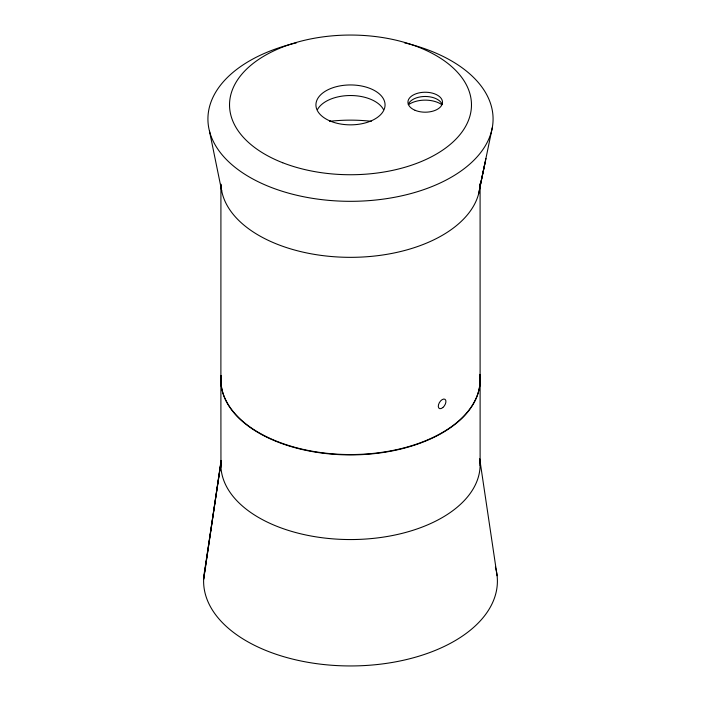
<?xml version="1.0" encoding="UTF-8"?>
<svg xmlns="http://www.w3.org/2000/svg" width="701" height="701" viewBox="0 0 701 701"><rect width="100%" height="100%" fill="white"/><g stroke="black" fill="none" stroke-linecap="round" stroke-linejoin="round"><path stroke-width="1.05" d="M220.894 380.652L220.92 184.188M480.106 465.578L480.115 380.073M204.429 572.156L221.166 461.232L203.632 579.341L221.095 460.469A129.615 74.832 0 0 0 351.429 539.551A129.615 74.832 0 0 0 479.791 459.383M478.52 194.212L492.277 127.722M485.942 158.461L479.826 187.535L485.127 162.281M221.7 190.882L209.494 131.192M479.703 458.769L497.105 575.74M220.885 380.073L220.955 467.278M480.089 184.109L480.106 378.785M479.791 374.737A129.615 74.832 0 0 1 351.429 454.905A129.615 74.832 0 0 1 221.095 375.806M495.362 567.074A146.895 84.812 0 0 1 350.5 665.95A146.895 84.812 0 0 1 205.638 567.074M329.698 121.308A108.015 62.363 0 0 1 371.302 121.308M479.791 374.387A129.615 74.832 0 0 1 351.429 454.555A129.615 74.832 0 0 1 221.095 375.447M480.106 183.574A129.615 74.832 0 0 1 351.429 257.337A129.615 74.832 0 0 1 220.938 184.643M404.538 42.831A142.575 82.315 0 0 1 463.729 169.029A142.575 82.315 0 0 1 237.271 169.029A142.575 82.315 0 0 1 296.462 42.831M408.297 104.414A17.28 9.98 0 0 1 425.218 96.475A17.28 9.98 0 0 1 442.129 104.414M408.587 104.607A21.6 12.469 0 0 1 441.753 104.607M317.562 109.426A34.568 19.952 0 0 1 350.5 95.52A34.568 19.952 0 0 1 383.438 109.426M282.696 162.737A120.975 69.846 0 0 0 471.168 109.873A120.975 69.846 0 0 0 297.645 42.069A120.975 69.846 0 0 0 282.696 162.737M442.83 407.553A5.398 2.979 -57.9 0 0 445.004 399.307A5.398 2.979 -57.9 0 0 438.502 404.74A5.398 2.979 -57.9 0 0 442.83 407.553M415.071 110.294A17.28 9.98 0 0 0 442.401 103.249A17.28 9.98 0 0 0 418.164 93.102A17.28 9.98 0 0 0 415.071 110.294M330.215 121.054A34.568 19.952 0 0 0 384.875 106.955A34.568 19.952 0 0 0 336.401 86.679A34.568 19.952 0 0 0 330.215 121.054"/></g></svg>
